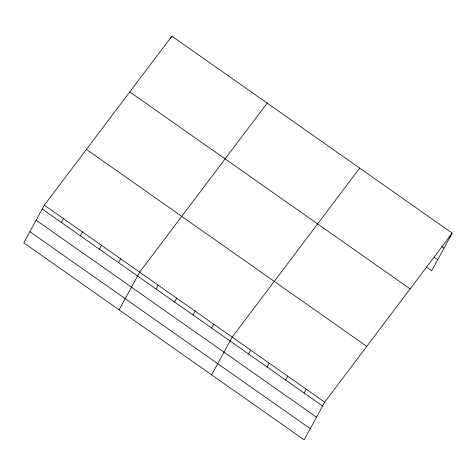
<?xml version="1.0" encoding="UTF-8"?>
<svg xmlns="http://www.w3.org/2000/svg" width="476" height="476" viewBox="0 0 476 476"><rect width="100%" height="100%" fill="white"/><g stroke="black" fill="none" stroke-linecap="round" stroke-linejoin="round"><path stroke-width="0.71" d="M44.345 205.186L23.8 242.873L304.14 439.848L324.686 402.16L452.2 233.127L171.86 36.152L44.345 205.186L324.686 402.16M61.309 222.435L63.409 218.579M170.462 38.723L171.86 36.152M80.373 235.828L82.473 231.973M99.436 249.222L101.537 245.366M118.5 262.615L120.601 258.76M119.113 309.84L139.664 272.153L267.179 103.125M156.063 289.009L158.163 285.154M174.567 302.01L176.667 298.154M193.066 315.011L195.172 311.155M211.57 328.012L213.67 324.156M211.624 374.844L232.175 337.157L359.689 168.129M248.573 354.013L250.679 350.157M267.078 367.014L269.178 363.158M285.582 380.015L287.683 376.159M304.081 393.015L306.181 389.16M452.2 233.127L431.655 270.814L426.282 267.042M448.904 236.144L450.1 236.983M441.621 246.473L444.013 248.151M434.16 257.135L437.742 259.652M129.781 91.933L410.122 288.908M86.43 149.404L366.764 346.379M42.245 209.041L322.585 406.01M36.158 220.204L316.498 417.178M29.887 231.705L310.227 428.68"/></g></svg>
